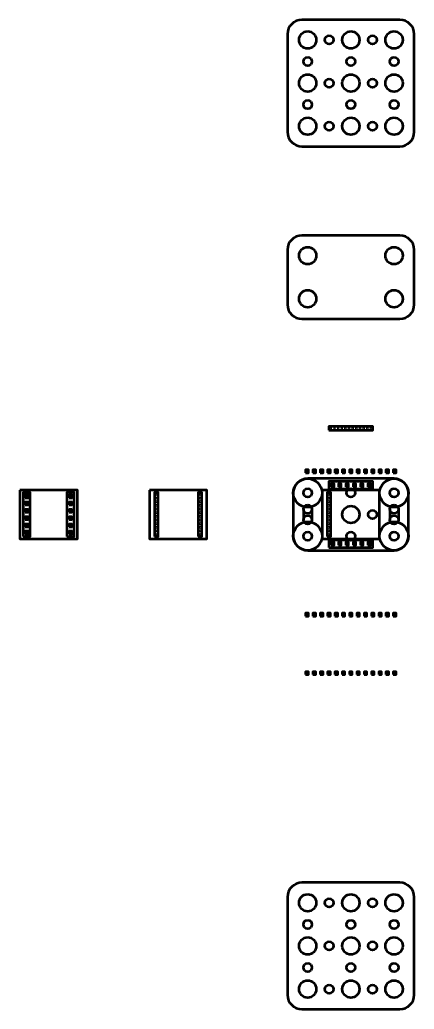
# Model space of a CAD drawing. Header units: centimetres. Extents: x -51.5 to -7.9, y -27.2 to 7.2.
# Drawn here: x -51.5 to -37.8, y -27.2 to 7.2 of the extents above; entities that cross this region are included whole.
import ezdxf

# ---------------------------------------------------------------- set-up
doc = ezdxf.new("R2010")
doc.units = ezdxf.units.CM
doc.header["$MEASUREMENT"] = 0
doc.layers.add('Layer 1', color=7, linetype='Continuous')

msp = doc.modelspace()

# ---------------------------------------------------------------- linework, layer by layer
at = {"layer": 'Layer 1', "lineweight": 53}
for points in [[(-40.762, -7.0635), (-39.238, -7.0635), (-39.238, -6.9365), (-40.762, -6.9365), (-40.762, -7.0635)], [(-41.57401, -8.55001), (-41.47401, -8.55001), (-41.47401, -8.45001), (-41.57401, -8.45001), (-41.57401, -8.55001)], [(-41.32001, -8.55001), (-41.22001, -8.55001), (-41.22001, -8.45001), (-41.32001, -8.45001), (-41.32001, -8.55001)], [(-41.06601, -8.55001), (-40.96601, -8.55001), (-40.96601, -8.45001), (-41.06601, -8.45001), (-41.06601, -8.55001)], [(-40.81201, -8.55001), (-40.71201, -8.55001), (-40.71201, -8.45001), (-40.81201, -8.45001), (-40.81201, -8.55001)], [(-40.55801, -8.55001), (-40.45801, -8.55001), (-40.45801, -8.45001), (-40.55801, -8.45001), (-40.55801, -8.55001)], [(-40.30401, -8.55001), (-40.20401, -8.55001), (-40.20401, -8.45001), (-40.30401, -8.45001), (-40.30401, -8.55001)], [(-40.05001, -8.55001), (-39.95001, -8.55001), (-39.95001, -8.45001), (-40.05001, -8.45001), (-40.05001, -8.55001)], [(-39.79601, -8.55001), (-39.69601, -8.55001), (-39.69601, -8.45001), (-39.79601, -8.45001), (-39.79601, -8.55001)], [(-39.54201, -8.55001), (-39.44201, -8.55001), (-39.44201, -8.45001), (-39.54201, -8.45001), (-39.54201, -8.55001)], [(-39.28801, -8.55001), (-39.18801, -8.55001), (-39.18801, -8.45001), (-39.28801, -8.45001), (-39.28801, -8.55001)], [(-39.03401, -8.55001), (-38.93401, -8.55001), (-38.93401, -8.45001), (-39.03401, -8.45001), (-39.03401, -8.55001)], [(-38.78001, -8.55001), (-38.68001, -8.55001), (-38.68001, -8.45001), (-38.78001, -8.45001), (-38.78001, -8.55001)], [(-38.52601, -8.55001), (-38.42601, -8.55001), (-38.42601, -8.45001), (-38.52601, -8.45001), (-38.52601, -8.55001)], [(-40.762, -9.111), (-39.238, -9.111), (-39.238, -8.857), (-40.762, -8.857), (-40.762, -9.111)], [(-40.685, -9.03401), (-40.585, -9.03401), (-40.585, -8.93401), (-40.685, -8.93401), (-40.685, -9.03401)], [(-40.431, -9.03401), (-40.331, -9.03401), (-40.331, -8.93401), (-40.431, -8.93401), (-40.431, -9.03401)], [(-40.177, -9.03401), (-40.077, -9.03401), (-40.077, -8.93401), (-40.177, -8.93401), (-40.177, -9.03401)], [(-39.923, -9.03401), (-39.823, -9.03401), (-39.823, -8.93401), (-39.923, -8.93401), (-39.923, -9.03401)], [(-39.669, -9.03401), (-39.569, -9.03401), (-39.569, -8.93401), (-39.669, -8.93401), (-39.669, -9.03401)], [(-39.415, -9.03401), (-39.315, -9.03401), (-39.315, -8.93401), (-39.415, -8.93401), (-39.415, -9.03401)], [(-40.762, -11.143), (-39.238, -11.143), (-39.238, -10.889), (-40.762, -10.889), (-40.762, -11.143)], [(-40.685, -11.06601), (-40.585, -11.06601), (-40.585, -10.96601), (-40.685, -10.96601), (-40.685, -11.06601)], [(-40.431, -11.06601), (-40.331, -11.06601), (-40.331, -10.96601), (-40.431, -10.96601), (-40.431, -11.06601)], [(-40.177, -11.06601), (-40.077, -11.06601), (-40.077, -10.96601), (-40.177, -10.96601), (-40.177, -11.06601)], [(-39.923, -11.06601), (-39.823, -11.06601), (-39.823, -10.96601), (-39.923, -10.96601), (-39.923, -11.06601)], [(-39.669, -11.06601), (-39.569, -11.06601), (-39.569, -10.96601), (-39.669, -10.96601), (-39.669, -11.06601)], [(-39.415, -11.06601), (-39.315, -11.06601), (-39.315, -10.96601), (-39.415, -10.96601), (-39.415, -11.06601)], [(-41.57401, -13.534), (-41.47401, -13.534), (-41.47401, -13.434), (-41.57401, -13.434), (-41.57401, -13.534)], [(-41.32001, -13.534), (-41.22001, -13.534), (-41.22001, -13.434), (-41.32001, -13.434), (-41.32001, -13.534)], [(-41.06601, -13.534), (-40.96601, -13.534), (-40.96601, -13.434), (-41.06601, -13.434), (-41.06601, -13.534)], [(-40.81201, -13.534), (-40.71201, -13.534), (-40.71201, -13.434), (-40.81201, -13.434), (-40.81201, -13.534)], [(-40.55801, -13.534), (-40.45801, -13.534), (-40.45801, -13.434), (-40.55801, -13.434), (-40.55801, -13.534)], [(-40.30401, -13.534), (-40.20401, -13.534), (-40.20401, -13.434), (-40.30401, -13.434), (-40.30401, -13.534)], [(-40.05001, -13.534), (-39.95001, -13.534), (-39.95001, -13.434), (-40.05001, -13.434), (-40.05001, -13.534)], [(-39.79601, -13.534), (-39.69601, -13.534), (-39.69601, -13.434), (-39.79601, -13.434), (-39.79601, -13.534)], [(-39.54201, -13.534), (-39.44201, -13.534), (-39.44201, -13.434), (-39.54201, -13.434), (-39.54201, -13.534)], [(-39.28801, -13.534), (-39.18801, -13.534), (-39.18801, -13.434), (-39.28801, -13.434), (-39.28801, -13.534)], [(-39.03401, -13.534), (-38.93401, -13.534), (-38.93401, -13.434), (-39.03401, -13.434), (-39.03401, -13.534)], [(-38.78001, -13.534), (-38.68001, -13.534), (-38.68001, -13.434), (-38.78001, -13.434), (-38.78001, -13.534)], [(-38.52601, -13.534), (-38.42601, -13.534), (-38.42601, -13.434), (-38.52601, -13.434), (-38.52601, -13.534)], [(-41.57401, -15.566), (-41.47401, -15.566), (-41.47401, -15.466), (-41.57401, -15.466), (-41.57401, -15.566)], [(-41.32001, -15.566), (-41.22001, -15.566), (-41.22001, -15.466), (-41.32001, -15.466), (-41.32001, -15.566)], [(-41.06601, -15.566), (-40.96601, -15.566), (-40.96601, -15.466), (-41.06601, -15.466), (-41.06601, -15.566)], [(-40.81201, -15.566), (-40.71201, -15.566), (-40.71201, -15.466), (-40.81201, -15.466), (-40.81201, -15.566)], [(-40.55801, -15.566), (-40.45801, -15.566), (-40.45801, -15.466), (-40.55801, -15.466), (-40.55801, -15.566)], [(-40.30401, -15.566), (-40.20401, -15.566), (-40.20401, -15.466), (-40.30401, -15.466), (-40.30401, -15.566)], [(-40.05001, -15.566), (-39.95001, -15.566), (-39.95001, -15.466), (-40.05001, -15.466), (-40.05001, -15.566)], [(-39.79601, -15.566), (-39.69601, -15.566), (-39.69601, -15.466), (-39.79601, -15.466), (-39.79601, -15.566)], [(-39.54201, -15.566), (-39.44201, -15.566), (-39.44201, -15.466), (-39.54201, -15.466), (-39.54201, -15.566)], [(-39.28801, -15.566), (-39.18801, -15.566), (-39.18801, -15.466), (-39.28801, -15.466), (-39.28801, -15.566)], [(-39.03401, -15.566), (-38.93401, -15.566), (-38.93401, -15.466), (-39.03401, -15.466), (-39.03401, -15.566)], [(-38.78001, -15.566), (-38.68001, -15.566), (-38.68001, -15.466), (-38.78001, -15.466), (-38.78001, -15.566)], [(-38.52601, -15.566), (-38.42601, -15.566), (-38.42601, -15.466), (-38.52601, -15.466), (-38.52601, -15.566)]]:
    msp.add_lwpolyline(points, close=True, dxfattribs=at)
at = {"layer": 'Layer 1', "lineweight": 18}
for points in [[(-40.7235, -7.02501), (-40.6735, -7.02501), (-40.6735, -6.97501), (-40.7235, -6.97501), (-40.7235, -7.02501)], [(-40.5965, -7.02501), (-40.5465, -7.02501), (-40.5465, -6.97501), (-40.5965, -6.97501), (-40.5965, -7.02501)], [(-40.4695, -7.02501), (-40.4195, -7.02501), (-40.4195, -6.97501), (-40.4695, -6.97501), (-40.4695, -7.02501)], [(-40.3425, -7.02501), (-40.2925, -7.02501), (-40.2925, -6.97501), (-40.3425, -6.97501), (-40.3425, -7.02501)], [(-40.2155, -7.02501), (-40.1655, -7.02501), (-40.1655, -6.97501), (-40.2155, -6.97501), (-40.2155, -7.02501)], [(-40.0885, -7.02501), (-40.0385, -7.02501), (-40.0385, -6.97501), (-40.0885, -6.97501), (-40.0885, -7.02501)], [(-39.9615, -7.02501), (-39.9115, -7.02501), (-39.9115, -6.97501), (-39.9615, -6.97501), (-39.9615, -7.02501)], [(-39.8345, -7.02501), (-39.7845, -7.02501), (-39.7845, -6.97501), (-39.8345, -6.97501), (-39.8345, -7.02501)], [(-39.7075, -7.02501), (-39.6575, -7.02501), (-39.6575, -6.97501), (-39.7075, -6.97501), (-39.7075, -7.02501)], [(-39.5805, -7.02501), (-39.5305, -7.02501), (-39.5305, -6.97501), (-39.5805, -6.97501), (-39.5805, -7.02501)], [(-39.4535, -7.02501), (-39.4035, -7.02501), (-39.4035, -6.97501), (-39.4535, -6.97501), (-39.4535, -7.02501)], [(-39.3265, -7.02501), (-39.2765, -7.02501), (-39.2765, -6.97501), (-39.3265, -6.97501), (-39.3265, -7.02501)]]:
    msp.add_lwpolyline(points, close=True, dxfattribs=at)
at = {"layer": 'Layer 1', "color": 4, "lineweight": 53}
for centre, major_axis in [((-41.49999, 6.49999), (0, 0.30001)), ((-40.75, 6.5), (0, 0.15)), ((-39.99999, 6.49999), (0, 0.30001)), ((-39.25, 6.5), (0, 0.15)), ((-38.49999, 6.49999), (0, 0.30001)), ((-41.5, 5.75), (0, 0.15)), ((-40, 5.75), (0, 0.15)), ((-38.5, 5.75), (0, 0.15)), ((-41.49999, 4.99999), (0, 0.30001)), ((-39.99999, 4.99999), (0, 0.30001)), ((-38.49999, 4.99999), (0, 0.30001)), ((-40.75, 5), (0, 0.15)), ((-39.25, 5), (0, 0.15)), ((-41.5, 4.25), (0, 0.15)), ((-40, 4.25), (0, 0.15)), ((-38.5, 4.25), (0, 0.15)), ((-41.49999, 3.49999), (0, 0.30001)), ((-39.99999, 3.49999), (0, 0.30001)), ((-38.49999, 3.49999), (0, 0.30001)), ((-40.75, 3.5), (0, 0.15)), ((-39.25, 3.5), (0, 0.15)), ((-41.49999, -1.00001), (0, 0.30001)), ((-38.49999, -1.00001), (0, 0.30001)), ((-41.49999, -2.50001), (0, 0.30001)), ((-38.49999, -2.50001), (0, 0.30001)), ((-41.49999, -9.25001), (0, 0.50001)), ((-38.49999, -9.25001), (0, 0.50001)), ((-41.5, -9.25), (0, 0.15)), ((-40, -9.25), (0, 0.15)), ((-38.5, -9.25), (0, 0.15)), ((-41.5, -9.8125), (0, 0.15)), ((-39.99999, -10.00001), (0, 0.30001)), ((-39.25, -10), (0, 0.15)), ((-38.5, -9.8125), (0, 0.15)), ((-41.49999, -10.75001), (0, 0.50001)), ((-41.5, -10.1875), (0, 0.15)), ((-38.49999, -10.75001), (0, 0.50001)), ((-38.5, -10.1875), (0, 0.15)), ((-41.5, -10.75), (0, 0.15)), ((-40, -10.75), (0, 0.15)), ((-38.5, -10.75), (0, 0.15)), ((-41.49999, -23.50001), (0, 0.30001)), ((-40.75, -23.5), (0, 0.15)), ((-39.99999, -23.50001), (0, 0.30001)), ((-39.25, -23.5), (0, 0.15)), ((-38.49999, -23.50001), (0, 0.30001)), ((-41.5, -24.25), (0, 0.15)), ((-40, -24.25), (0, 0.15)), ((-38.5, -24.25), (0, 0.15)), ((-41.49999, -25.00001), (0, 0.30001)), ((-39.99999, -25.00001), (0, 0.30001)), ((-38.49999, -25.00001), (0, 0.30001)), ((-40.75, -25), (0, 0.15)), ((-39.25, -25), (0, 0.15)), ((-41.5, -25.75), (0, 0.15)), ((-40, -25.75), (0, 0.15)), ((-38.5, -25.75), (0, 0.15)), ((-41.49999, -26.50001), (0, 0.30001)), ((-40.75, -26.5), (0, 0.15)), ((-39.99999, -26.50001), (0, 0.30001)), ((-39.25, -26.5), (0, 0.15)), ((-38.49999, -26.50001), (0, 0.30001))]:
    msp.add_ellipse(centre, major_axis=major_axis, ratio=1, dxfattribs=at)
for points in [[(-42.2, 3.3), (-42.2, 3.3), (-42.2, 6.7), (-42.2, 6.7), (-42.2, 6.7), (-42.2, 6.97614), (-41.97614, 7.2), (-41.7, 7.2), (-41.7, 7.2), (-41.7, 7.2), (-38.3, 7.2), (-38.3, 7.2), (-38.3, 7.2), (-38.02386, 7.2), (-37.8, 6.97614), (-37.8, 6.7), (-37.8, 6.7), (-37.8, 6.7), (-37.8, 3.3), (-37.8, 3.3), (-37.8, 3.3), (-37.8, 3.02386), (-38.02386, 2.8), (-38.3, 2.8), (-38.3, 2.8), (-38.3, 2.8), (-41.7, 2.8), (-41.7, 2.8), (-41.7, 2.8), (-41.97614, 2.8), (-42.2, 3.02386), (-42.2, 3.3)], [(-42.2, -2.7), (-42.2, -2.7), (-42.2, -0.8), (-42.2, -0.8), (-42.2, -0.8), (-42.2, -0.52386), (-41.97614, -0.3), (-41.7, -0.3), (-41.7, -0.3), (-41.7, -0.3), (-38.3, -0.3), (-38.3, -0.3), (-38.3, -0.3), (-38.02386, -0.3), (-37.8, -0.52386), (-37.8, -0.8), (-37.8, -0.8), (-37.8, -0.8), (-37.8, -2.7), (-37.8, -2.7), (-37.8, -2.7), (-37.8, -2.97614), (-38.02386, -3.2), (-38.3, -3.2), (-38.3, -3.2), (-38.3, -3.2), (-41.7, -3.2), (-41.7, -3.2), (-41.7, -3.2), (-41.97614, -3.2), (-42.2, -2.97614), (-42.2, -2.7)], [(-42, -10.75), (-42, -10.75), (-42, -9.25), (-42, -9.25), (-42, -9.25), (-42, -8.97386), (-41.77614, -8.75), (-41.5, -8.75), (-41.5, -8.75), (-41.5, -8.75), (-38.5, -8.75), (-38.5, -8.75), (-38.5, -8.75), (-38.22386, -8.75), (-38, -8.97386), (-38, -9.25), (-38, -9.25), (-38, -9.25), (-38, -10.75), (-38, -10.75), (-38, -10.75), (-38, -11.02614), (-38.22386, -11.25), (-38.5, -11.25), (-38.5, -11.25), (-38.5, -11.25), (-41.5, -11.25), (-41.5, -11.25), (-41.5, -11.25), (-41.77614, -11.25), (-42, -11.02614), (-42, -10.75)], [(-42.2, -26.7), (-42.2, -26.7), (-42.2, -23.3), (-42.2, -23.3), (-42.2, -23.3), (-42.2, -23.02386), (-41.97614, -22.8), (-41.7, -22.8), (-41.7, -22.8), (-41.7, -22.8), (-38.3, -22.8), (-38.3, -22.8), (-38.3, -22.8), (-38.02386, -22.8), (-37.8, -23.02386), (-37.8, -23.3), (-37.8, -23.3), (-37.8, -23.3), (-37.8, -26.7), (-37.8, -26.7), (-37.8, -26.7), (-37.8, -26.97614), (-38.02386, -27.2), (-38.3, -27.2), (-38.3, -27.2), (-38.3, -27.2), (-41.7, -27.2), (-41.7, -27.2), (-41.7, -27.2), (-41.97614, -27.2), (-42.2, -26.97614), (-42.2, -26.7)]]:
    msp.add_open_spline(points, degree=3, knots=[0, 0, 0, 0, 0.11111111, 0.11111111, 0.11111111, 0.11111111, 0.22222222, 0.22222222, 0.22222222, 0.22222222, 0.33333333, 0.33333333, 0.33333333, 0.33333333, 0.44444444, 0.44444444, 0.44444444, 0.44444444, 0.55555556, 0.55555556, 0.55555556, 0.55555556, 0.66666667, 0.66666667, 0.66666667, 0.66666667, 0.77777778, 0.77777778, 0.77777778, 0.77777778, 1, 1, 1, 1], dxfattribs=at)
at = {"layer": 'Layer 1', "lineweight": 53}
for points in [[(-51.50001, -9.15), (-51.50001, -9.15), (-49.49999, -9.15), (-49.49999, -9.15), (-49.49999, -9.15), (-49.49999, -9.15), (-49.49999, -10.85), (-49.49999, -10.85), (-49.49999, -10.85), (-49.49999, -10.85), (-51.50001, -10.85), (-51.50001, -10.85), (-51.50001, -10.85), (-51.50001, -10.85), (-51.50001, -9.15), (-51.50001, -9.15)], [(-51.389, -10.762), (-51.389, -10.762), (-51.389, -9.238), (-51.389, -9.238), (-51.389, -9.238), (-51.389, -9.238), (-51.135, -9.238), (-51.135, -9.238), (-51.135, -9.238), (-51.135, -9.238), (-51.135, -10.762), (-51.135, -10.762), (-51.135, -10.762), (-51.135, -10.762), (-51.389, -10.762), (-51.389, -10.762)], [(-49.865, -10.762), (-49.865, -10.762), (-49.865, -9.238), (-49.865, -9.238), (-49.865, -9.238), (-49.865, -9.238), (-49.611, -9.238), (-49.611, -9.238), (-49.611, -9.238), (-49.611, -9.238), (-49.611, -10.762), (-49.611, -10.762), (-49.611, -10.762), (-49.611, -10.762), (-49.865, -10.762), (-49.865, -10.762)], [(-47.00001, -9.15), (-47.00001, -9.15), (-44.99999, -9.15), (-44.99999, -9.15), (-44.99999, -9.15), (-44.99999, -9.15), (-44.99999, -10.85), (-44.99999, -10.85), (-44.99999, -10.85), (-44.99999, -10.85), (-47.00001, -10.85), (-47.00001, -10.85), (-47.00001, -10.85), (-47.00001, -10.85), (-47.00001, -9.15), (-47.00001, -9.15)], [(-46.8255, -10.762), (-46.8255, -10.762), (-46.8255, -9.238), (-46.8255, -9.238), (-46.8255, -9.238), (-46.8255, -9.238), (-46.6985, -9.238), (-46.6985, -9.238), (-46.6985, -9.238), (-46.6985, -9.238), (-46.6985, -10.762), (-46.6985, -10.762), (-46.6985, -10.762), (-46.6985, -10.762), (-46.8255, -10.762), (-46.8255, -10.762)], [(-45.3015, -10.762), (-45.3015, -10.762), (-45.3015, -9.238), (-45.3015, -9.238), (-45.3015, -9.238), (-45.3015, -9.238), (-45.1745, -9.238), (-45.1745, -9.238), (-45.1745, -9.238), (-45.1745, -9.238), (-45.1745, -10.762), (-45.1745, -10.762), (-45.1745, -10.762), (-45.1745, -10.762), (-45.3015, -10.762), (-45.3015, -10.762)], [(-41.00001, -9.15), (-41.00001, -9.15), (-38.99999, -9.15), (-38.99999, -9.15), (-38.99999, -9.15), (-38.99999, -9.15), (-38.99999, -10.85), (-38.99999, -10.85), (-38.99999, -10.85), (-38.99999, -10.85), (-41.00001, -10.85), (-41.00001, -10.85), (-41.00001, -10.85), (-41.00001, -10.85), (-41.00001, -9.15), (-41.00001, -9.15)], [(-40.8255, -10.762), (-40.8255, -10.762), (-40.8255, -9.238), (-40.8255, -9.238), (-40.8255, -9.238), (-40.8255, -9.238), (-40.6985, -9.238), (-40.6985, -9.238), (-40.6985, -9.238), (-40.6985, -9.238), (-40.6985, -10.762), (-40.6985, -10.762), (-40.6985, -10.762), (-40.6985, -10.762), (-40.8255, -10.762), (-40.8255, -10.762)], [(-51.31199, -9.415), (-51.31199, -9.415), (-51.31199, -9.315), (-51.31199, -9.315), (-51.31199, -9.315), (-51.31199, -9.315), (-51.21199, -9.315), (-51.21199, -9.315), (-51.21199, -9.315), (-51.21199, -9.315), (-51.21199, -9.415), (-51.21199, -9.415), (-51.21199, -9.415), (-51.21199, -9.415), (-51.31199, -9.415), (-51.31199, -9.415)], [(-51.31199, -9.669), (-51.31199, -9.669), (-51.31199, -9.569), (-51.31199, -9.569), (-51.31199, -9.569), (-51.31199, -9.569), (-51.21199, -9.569), (-51.21199, -9.569), (-51.21199, -9.569), (-51.21199, -9.569), (-51.21199, -9.669), (-51.21199, -9.669), (-51.21199, -9.669), (-51.21199, -9.669), (-51.31199, -9.669), (-51.31199, -9.669)], [(-49.78799, -9.415), (-49.78799, -9.415), (-49.78799, -9.315), (-49.78799, -9.315), (-49.78799, -9.315), (-49.78799, -9.315), (-49.68799, -9.315), (-49.68799, -9.315), (-49.68799, -9.315), (-49.68799, -9.315), (-49.68799, -9.415), (-49.68799, -9.415), (-49.68799, -9.415), (-49.68799, -9.415), (-49.78799, -9.415), (-49.78799, -9.415)], [(-49.78799, -9.669), (-49.78799, -9.669), (-49.78799, -9.569), (-49.78799, -9.569), (-49.78799, -9.569), (-49.78799, -9.569), (-49.68799, -9.569), (-49.68799, -9.569), (-49.68799, -9.569), (-49.68799, -9.569), (-49.68799, -9.669), (-49.68799, -9.669), (-49.68799, -9.669), (-49.68799, -9.669), (-49.78799, -9.669), (-49.78799, -9.669)], [(-51.31199, -9.923), (-51.31199, -9.923), (-51.31199, -9.823), (-51.31199, -9.823), (-51.31199, -9.823), (-51.31199, -9.823), (-51.21199, -9.823), (-51.21199, -9.823), (-51.21199, -9.823), (-51.21199, -9.823), (-51.21199, -9.923), (-51.21199, -9.923), (-51.21199, -9.923), (-51.21199, -9.923), (-51.31199, -9.923), (-51.31199, -9.923)], [(-49.78799, -9.923), (-49.78799, -9.923), (-49.78799, -9.823), (-49.78799, -9.823), (-49.78799, -9.823), (-49.78799, -9.823), (-49.68799, -9.823), (-49.68799, -9.823), (-49.68799, -9.823), (-49.68799, -9.823), (-49.68799, -9.923), (-49.68799, -9.923), (-49.68799, -9.923), (-49.68799, -9.923), (-49.78799, -9.923), (-49.78799, -9.923)], [(-51.31199, -10.177), (-51.31199, -10.177), (-51.31199, -10.077), (-51.31199, -10.077), (-51.31199, -10.077), (-51.31199, -10.077), (-51.21199, -10.077), (-51.21199, -10.077), (-51.21199, -10.077), (-51.21199, -10.077), (-51.21199, -10.177), (-51.21199, -10.177), (-51.21199, -10.177), (-51.21199, -10.177), (-51.31199, -10.177), (-51.31199, -10.177)], [(-49.78799, -10.177), (-49.78799, -10.177), (-49.78799, -10.077), (-49.78799, -10.077), (-49.78799, -10.077), (-49.78799, -10.077), (-49.68799, -10.077), (-49.68799, -10.077), (-49.68799, -10.077), (-49.68799, -10.077), (-49.68799, -10.177), (-49.68799, -10.177), (-49.68799, -10.177), (-49.68799, -10.177), (-49.78799, -10.177), (-49.78799, -10.177)], [(-51.31199, -10.431), (-51.31199, -10.431), (-51.31199, -10.331), (-51.31199, -10.331), (-51.31199, -10.331), (-51.31199, -10.331), (-51.21199, -10.331), (-51.21199, -10.331), (-51.21199, -10.331), (-51.21199, -10.331), (-51.21199, -10.431), (-51.21199, -10.431), (-51.21199, -10.431), (-51.21199, -10.431), (-51.31199, -10.431), (-51.31199, -10.431)], [(-51.31199, -10.685), (-51.31199, -10.685), (-51.31199, -10.585), (-51.31199, -10.585), (-51.31199, -10.585), (-51.31199, -10.585), (-51.21199, -10.585), (-51.21199, -10.585), (-51.21199, -10.585), (-51.21199, -10.585), (-51.21199, -10.685), (-51.21199, -10.685), (-51.21199, -10.685), (-51.21199, -10.685), (-51.31199, -10.685), (-51.31199, -10.685)], [(-49.78799, -10.431), (-49.78799, -10.431), (-49.78799, -10.331), (-49.78799, -10.331), (-49.78799, -10.331), (-49.78799, -10.331), (-49.68799, -10.331), (-49.68799, -10.331), (-49.68799, -10.331), (-49.68799, -10.331), (-49.68799, -10.431), (-49.68799, -10.431), (-49.68799, -10.431), (-49.68799, -10.431), (-49.78799, -10.431), (-49.78799, -10.431)], [(-49.78799, -10.685), (-49.78799, -10.685), (-49.78799, -10.585), (-49.78799, -10.585), (-49.78799, -10.585), (-49.78799, -10.585), (-49.68799, -10.585), (-49.68799, -10.585), (-49.68799, -10.585), (-49.68799, -10.585), (-49.68799, -10.685), (-49.68799, -10.685), (-49.68799, -10.685), (-49.68799, -10.685), (-49.78799, -10.685), (-49.78799, -10.685)]]:
    msp.add_open_spline(points, degree=3, knots=[0, 0, 0, 0, 0.2, 0.2, 0.2, 0.2, 0.4, 0.4, 0.4, 0.4, 0.6, 0.6, 0.6, 0.6, 1, 1, 1, 1], dxfattribs=at)
at = {"layer": 'Layer 1', "lineweight": 18}
for points in [[(-46.78699, -9.3265), (-46.78699, -9.3265), (-46.78699, -9.2765), (-46.78699, -9.2765), (-46.78699, -9.2765), (-46.78699, -9.2765), (-46.73699, -9.2765), (-46.73699, -9.2765), (-46.73699, -9.2765), (-46.73699, -9.2765), (-46.73699, -9.3265), (-46.73699, -9.3265), (-46.73699, -9.3265), (-46.73699, -9.3265), (-46.78699, -9.3265), (-46.78699, -9.3265)], [(-45.26299, -9.3265), (-45.26299, -9.3265), (-45.26299, -9.2765), (-45.26299, -9.2765), (-45.26299, -9.2765), (-45.26299, -9.2765), (-45.21299, -9.2765), (-45.21299, -9.2765), (-45.21299, -9.2765), (-45.21299, -9.2765), (-45.21299, -9.3265), (-45.21299, -9.3265), (-45.21299, -9.3265), (-45.21299, -9.3265), (-45.26299, -9.3265), (-45.26299, -9.3265)], [(-40.78699, -9.3265), (-40.78699, -9.3265), (-40.78699, -9.2765), (-40.78699, -9.2765), (-40.78699, -9.2765), (-40.78699, -9.2765), (-40.73699, -9.2765), (-40.73699, -9.2765), (-40.73699, -9.2765), (-40.73699, -9.2765), (-40.73699, -9.3265), (-40.73699, -9.3265), (-40.73699, -9.3265), (-40.73699, -9.3265), (-40.78699, -9.3265), (-40.78699, -9.3265)], [(-46.78699, -9.4535), (-46.78699, -9.4535), (-46.78699, -9.4035), (-46.78699, -9.4035), (-46.78699, -9.4035), (-46.78699, -9.4035), (-46.73699, -9.4035), (-46.73699, -9.4035), (-46.73699, -9.4035), (-46.73699, -9.4035), (-46.73699, -9.4535), (-46.73699, -9.4535), (-46.73699, -9.4535), (-46.73699, -9.4535), (-46.78699, -9.4535), (-46.78699, -9.4535)], [(-46.78699, -9.5805), (-46.78699, -9.5805), (-46.78699, -9.5305), (-46.78699, -9.5305), (-46.78699, -9.5305), (-46.78699, -9.5305), (-46.73699, -9.5305), (-46.73699, -9.5305), (-46.73699, -9.5305), (-46.73699, -9.5305), (-46.73699, -9.5805), (-46.73699, -9.5805), (-46.73699, -9.5805), (-46.73699, -9.5805), (-46.78699, -9.5805), (-46.78699, -9.5805)], [(-45.26299, -9.4535), (-45.26299, -9.4535), (-45.26299, -9.4035), (-45.26299, -9.4035), (-45.26299, -9.4035), (-45.26299, -9.4035), (-45.21299, -9.4035), (-45.21299, -9.4035), (-45.21299, -9.4035), (-45.21299, -9.4035), (-45.21299, -9.4535), (-45.21299, -9.4535), (-45.21299, -9.4535), (-45.21299, -9.4535), (-45.26299, -9.4535), (-45.26299, -9.4535)], [(-45.26299, -9.5805), (-45.26299, -9.5805), (-45.26299, -9.5305), (-45.26299, -9.5305), (-45.26299, -9.5305), (-45.26299, -9.5305), (-45.21299, -9.5305), (-45.21299, -9.5305), (-45.21299, -9.5305), (-45.21299, -9.5305), (-45.21299, -9.5805), (-45.21299, -9.5805), (-45.21299, -9.5805), (-45.21299, -9.5805), (-45.26299, -9.5805), (-45.26299, -9.5805)], [(-40.78699, -9.4535), (-40.78699, -9.4535), (-40.78699, -9.4035), (-40.78699, -9.4035), (-40.78699, -9.4035), (-40.78699, -9.4035), (-40.73699, -9.4035), (-40.73699, -9.4035), (-40.73699, -9.4035), (-40.73699, -9.4035), (-40.73699, -9.4535), (-40.73699, -9.4535), (-40.73699, -9.4535), (-40.73699, -9.4535), (-40.78699, -9.4535), (-40.78699, -9.4535)], [(-40.78699, -9.5805), (-40.78699, -9.5805), (-40.78699, -9.5305), (-40.78699, -9.5305), (-40.78699, -9.5305), (-40.78699, -9.5305), (-40.73699, -9.5305), (-40.73699, -9.5305), (-40.73699, -9.5305), (-40.73699, -9.5305), (-40.73699, -9.5805), (-40.73699, -9.5805), (-40.73699, -9.5805), (-40.73699, -9.5805), (-40.78699, -9.5805), (-40.78699, -9.5805)], [(-46.78699, -9.7075), (-46.78699, -9.7075), (-46.78699, -9.6575), (-46.78699, -9.6575), (-46.78699, -9.6575), (-46.78699, -9.6575), (-46.73699, -9.6575), (-46.73699, -9.6575), (-46.73699, -9.6575), (-46.73699, -9.6575), (-46.73699, -9.7075), (-46.73699, -9.7075), (-46.73699, -9.7075), (-46.73699, -9.7075), (-46.78699, -9.7075), (-46.78699, -9.7075)], [(-46.78699, -9.8345), (-46.78699, -9.8345), (-46.78699, -9.7845), (-46.78699, -9.7845), (-46.78699, -9.7845), (-46.78699, -9.7845), (-46.73699, -9.7845), (-46.73699, -9.7845), (-46.73699, -9.7845), (-46.73699, -9.7845), (-46.73699, -9.8345), (-46.73699, -9.8345), (-46.73699, -9.8345), (-46.73699, -9.8345), (-46.78699, -9.8345), (-46.78699, -9.8345)], [(-46.78699, -9.9615), (-46.78699, -9.9615), (-46.78699, -9.9115), (-46.78699, -9.9115), (-46.78699, -9.9115), (-46.78699, -9.9115), (-46.73699, -9.9115), (-46.73699, -9.9115), (-46.73699, -9.9115), (-46.73699, -9.9115), (-46.73699, -9.9615), (-46.73699, -9.9615), (-46.73699, -9.9615), (-46.73699, -9.9615), (-46.78699, -9.9615), (-46.78699, -9.9615)], [(-45.26299, -9.7075), (-45.26299, -9.7075), (-45.26299, -9.6575), (-45.26299, -9.6575), (-45.26299, -9.6575), (-45.26299, -9.6575), (-45.21299, -9.6575), (-45.21299, -9.6575), (-45.21299, -9.6575), (-45.21299, -9.6575), (-45.21299, -9.7075), (-45.21299, -9.7075), (-45.21299, -9.7075), (-45.21299, -9.7075), (-45.26299, -9.7075), (-45.26299, -9.7075)], [(-45.26299, -9.8345), (-45.26299, -9.8345), (-45.26299, -9.7845), (-45.26299, -9.7845), (-45.26299, -9.7845), (-45.26299, -9.7845), (-45.21299, -9.7845), (-45.21299, -9.7845), (-45.21299, -9.7845), (-45.21299, -9.7845), (-45.21299, -9.8345), (-45.21299, -9.8345), (-45.21299, -9.8345), (-45.21299, -9.8345), (-45.26299, -9.8345), (-45.26299, -9.8345)], [(-45.26299, -9.9615), (-45.26299, -9.9615), (-45.26299, -9.9115), (-45.26299, -9.9115), (-45.26299, -9.9115), (-45.26299, -9.9115), (-45.21299, -9.9115), (-45.21299, -9.9115), (-45.21299, -9.9115), (-45.21299, -9.9115), (-45.21299, -9.9615), (-45.21299, -9.9615), (-45.21299, -9.9615), (-45.21299, -9.9615), (-45.26299, -9.9615), (-45.26299, -9.9615)], [(-40.78699, -9.7075), (-40.78699, -9.7075), (-40.78699, -9.6575), (-40.78699, -9.6575), (-40.78699, -9.6575), (-40.78699, -9.6575), (-40.73699, -9.6575), (-40.73699, -9.6575), (-40.73699, -9.6575), (-40.73699, -9.6575), (-40.73699, -9.7075), (-40.73699, -9.7075), (-40.73699, -9.7075), (-40.73699, -9.7075), (-40.78699, -9.7075), (-40.78699, -9.7075)], [(-40.78699, -9.8345), (-40.78699, -9.8345), (-40.78699, -9.7845), (-40.78699, -9.7845), (-40.78699, -9.7845), (-40.78699, -9.7845), (-40.73699, -9.7845), (-40.73699, -9.7845), (-40.73699, -9.7845), (-40.73699, -9.7845), (-40.73699, -9.8345), (-40.73699, -9.8345), (-40.73699, -9.8345), (-40.73699, -9.8345), (-40.78699, -9.8345), (-40.78699, -9.8345)], [(-40.78699, -9.9615), (-40.78699, -9.9615), (-40.78699, -9.9115), (-40.78699, -9.9115), (-40.78699, -9.9115), (-40.78699, -9.9115), (-40.73699, -9.9115), (-40.73699, -9.9115), (-40.73699, -9.9115), (-40.73699, -9.9115), (-40.73699, -9.9615), (-40.73699, -9.9615), (-40.73699, -9.9615), (-40.73699, -9.9615), (-40.78699, -9.9615), (-40.78699, -9.9615)], [(-46.78699, -10.0885), (-46.78699, -10.0885), (-46.78699, -10.0385), (-46.78699, -10.0385), (-46.78699, -10.0385), (-46.78699, -10.0385), (-46.73699, -10.0385), (-46.73699, -10.0385), (-46.73699, -10.0385), (-46.73699, -10.0385), (-46.73699, -10.0885), (-46.73699, -10.0885), (-46.73699, -10.0885), (-46.73699, -10.0885), (-46.78699, -10.0885), (-46.78699, -10.0885)], [(-46.78699, -10.2155), (-46.78699, -10.2155), (-46.78699, -10.1655), (-46.78699, -10.1655), (-46.78699, -10.1655), (-46.78699, -10.1655), (-46.73699, -10.1655), (-46.73699, -10.1655), (-46.73699, -10.1655), (-46.73699, -10.1655), (-46.73699, -10.2155), (-46.73699, -10.2155), (-46.73699, -10.2155), (-46.73699, -10.2155), (-46.78699, -10.2155), (-46.78699, -10.2155)], [(-46.78699, -10.3425), (-46.78699, -10.3425), (-46.78699, -10.2925), (-46.78699, -10.2925), (-46.78699, -10.2925), (-46.78699, -10.2925), (-46.73699, -10.2925), (-46.73699, -10.2925), (-46.73699, -10.2925), (-46.73699, -10.2925), (-46.73699, -10.3425), (-46.73699, -10.3425), (-46.73699, -10.3425), (-46.73699, -10.3425), (-46.78699, -10.3425), (-46.78699, -10.3425)], [(-45.26299, -10.0885), (-45.26299, -10.0885), (-45.26299, -10.0385), (-45.26299, -10.0385), (-45.26299, -10.0385), (-45.26299, -10.0385), (-45.21299, -10.0385), (-45.21299, -10.0385), (-45.21299, -10.0385), (-45.21299, -10.0385), (-45.21299, -10.0885), (-45.21299, -10.0885), (-45.21299, -10.0885), (-45.21299, -10.0885), (-45.26299, -10.0885), (-45.26299, -10.0885)], [(-45.26299, -10.2155), (-45.26299, -10.2155), (-45.26299, -10.1655), (-45.26299, -10.1655), (-45.26299, -10.1655), (-45.26299, -10.1655), (-45.21299, -10.1655), (-45.21299, -10.1655), (-45.21299, -10.1655), (-45.21299, -10.1655), (-45.21299, -10.2155), (-45.21299, -10.2155), (-45.21299, -10.2155), (-45.21299, -10.2155), (-45.26299, -10.2155), (-45.26299, -10.2155)], [(-45.26299, -10.3425), (-45.26299, -10.3425), (-45.26299, -10.2925), (-45.26299, -10.2925), (-45.26299, -10.2925), (-45.26299, -10.2925), (-45.21299, -10.2925), (-45.21299, -10.2925), (-45.21299, -10.2925), (-45.21299, -10.2925), (-45.21299, -10.3425), (-45.21299, -10.3425), (-45.21299, -10.3425), (-45.21299, -10.3425), (-45.26299, -10.3425), (-45.26299, -10.3425)], [(-40.78699, -10.0885), (-40.78699, -10.0885), (-40.78699, -10.0385), (-40.78699, -10.0385), (-40.78699, -10.0385), (-40.78699, -10.0385), (-40.73699, -10.0385), (-40.73699, -10.0385), (-40.73699, -10.0385), (-40.73699, -10.0385), (-40.73699, -10.0885), (-40.73699, -10.0885), (-40.73699, -10.0885), (-40.73699, -10.0885), (-40.78699, -10.0885), (-40.78699, -10.0885)], [(-40.78699, -10.2155), (-40.78699, -10.2155), (-40.78699, -10.1655), (-40.78699, -10.1655), (-40.78699, -10.1655), (-40.78699, -10.1655), (-40.73699, -10.1655), (-40.73699, -10.1655), (-40.73699, -10.1655), (-40.73699, -10.1655), (-40.73699, -10.2155), (-40.73699, -10.2155), (-40.73699, -10.2155), (-40.73699, -10.2155), (-40.78699, -10.2155), (-40.78699, -10.2155)], [(-40.78699, -10.3425), (-40.78699, -10.3425), (-40.78699, -10.2925), (-40.78699, -10.2925), (-40.78699, -10.2925), (-40.78699, -10.2925), (-40.73699, -10.2925), (-40.73699, -10.2925), (-40.73699, -10.2925), (-40.73699, -10.2925), (-40.73699, -10.3425), (-40.73699, -10.3425), (-40.73699, -10.3425), (-40.73699, -10.3425), (-40.78699, -10.3425), (-40.78699, -10.3425)], [(-46.78699, -10.4695), (-46.78699, -10.4695), (-46.78699, -10.4195), (-46.78699, -10.4195), (-46.78699, -10.4195), (-46.78699, -10.4195), (-46.73699, -10.4195), (-46.73699, -10.4195), (-46.73699, -10.4195), (-46.73699, -10.4195), (-46.73699, -10.4695), (-46.73699, -10.4695), (-46.73699, -10.4695), (-46.73699, -10.4695), (-46.78699, -10.4695), (-46.78699, -10.4695)], [(-46.78699, -10.5965), (-46.78699, -10.5965), (-46.78699, -10.5465), (-46.78699, -10.5465), (-46.78699, -10.5465), (-46.78699, -10.5465), (-46.73699, -10.5465), (-46.73699, -10.5465), (-46.73699, -10.5465), (-46.73699, -10.5465), (-46.73699, -10.5965), (-46.73699, -10.5965), (-46.73699, -10.5965), (-46.73699, -10.5965), (-46.78699, -10.5965), (-46.78699, -10.5965)], [(-45.26299, -10.4695), (-45.26299, -10.4695), (-45.26299, -10.4195), (-45.26299, -10.4195), (-45.26299, -10.4195), (-45.26299, -10.4195), (-45.21299, -10.4195), (-45.21299, -10.4195), (-45.21299, -10.4195), (-45.21299, -10.4195), (-45.21299, -10.4695), (-45.21299, -10.4695), (-45.21299, -10.4695), (-45.21299, -10.4695), (-45.26299, -10.4695), (-45.26299, -10.4695)], [(-45.26299, -10.5965), (-45.26299, -10.5965), (-45.26299, -10.5465), (-45.26299, -10.5465), (-45.26299, -10.5465), (-45.26299, -10.5465), (-45.21299, -10.5465), (-45.21299, -10.5465), (-45.21299, -10.5465), (-45.21299, -10.5465), (-45.21299, -10.5965), (-45.21299, -10.5965), (-45.21299, -10.5965), (-45.21299, -10.5965), (-45.26299, -10.5965), (-45.26299, -10.5965)], [(-40.78699, -10.4695), (-40.78699, -10.4695), (-40.78699, -10.4195), (-40.78699, -10.4195), (-40.78699, -10.4195), (-40.78699, -10.4195), (-40.73699, -10.4195), (-40.73699, -10.4195), (-40.73699, -10.4195), (-40.73699, -10.4195), (-40.73699, -10.4695), (-40.73699, -10.4695), (-40.73699, -10.4695), (-40.73699, -10.4695), (-40.78699, -10.4695), (-40.78699, -10.4695)], [(-40.78699, -10.5965), (-40.78699, -10.5965), (-40.78699, -10.5465), (-40.78699, -10.5465), (-40.78699, -10.5465), (-40.78699, -10.5465), (-40.73699, -10.5465), (-40.73699, -10.5465), (-40.73699, -10.5465), (-40.73699, -10.5465), (-40.73699, -10.5965), (-40.73699, -10.5965), (-40.73699, -10.5965), (-40.73699, -10.5965), (-40.78699, -10.5965), (-40.78699, -10.5965)], [(-46.78699, -10.7235), (-46.78699, -10.7235), (-46.78699, -10.6735), (-46.78699, -10.6735), (-46.78699, -10.6735), (-46.78699, -10.6735), (-46.73699, -10.6735), (-46.73699, -10.6735), (-46.73699, -10.6735), (-46.73699, -10.6735), (-46.73699, -10.7235), (-46.73699, -10.7235), (-46.73699, -10.7235), (-46.73699, -10.7235), (-46.78699, -10.7235), (-46.78699, -10.7235)], [(-45.26299, -10.7235), (-45.26299, -10.7235), (-45.26299, -10.6735), (-45.26299, -10.6735), (-45.26299, -10.6735), (-45.26299, -10.6735), (-45.21299, -10.6735), (-45.21299, -10.6735), (-45.21299, -10.6735), (-45.21299, -10.6735), (-45.21299, -10.7235), (-45.21299, -10.7235), (-45.21299, -10.7235), (-45.21299, -10.7235), (-45.26299, -10.7235), (-45.26299, -10.7235)], [(-40.78699, -10.7235), (-40.78699, -10.7235), (-40.78699, -10.6735), (-40.78699, -10.6735), (-40.78699, -10.6735), (-40.78699, -10.6735), (-40.73699, -10.6735), (-40.73699, -10.6735), (-40.73699, -10.6735), (-40.73699, -10.6735), (-40.73699, -10.7235), (-40.73699, -10.7235), (-40.73699, -10.7235), (-40.73699, -10.7235), (-40.78699, -10.7235), (-40.78699, -10.7235)]]:
    msp.add_open_spline(points, degree=3, knots=[0, 0, 0, 0, 0.2, 0.2, 0.2, 0.2, 0.4, 0.4, 0.4, 0.4, 0.6, 0.6, 0.6, 0.6, 1, 1, 1, 1], dxfattribs=at)
at = {"layer": 'Layer 1', "color": 4, "lineweight": 53}
for points in [[(-41.65, -9.8125), (-41.65, -9.8125), (-41.65, -10.1875), (-41.65, -10.1875)], [(-41.35, -9.8125), (-41.35, -9.8125), (-41.35, -10.1875), (-41.35, -10.1875)], [(-38.65, -9.8125), (-38.65, -9.8125), (-38.65, -10.1875), (-38.65, -10.1875)], [(-38.35, -9.8125), (-38.35, -9.8125), (-38.35, -10.1875), (-38.35, -10.1875)]]:
    msp.add_open_spline(points, degree=3, dxfattribs=at)

doc.saveas('drawing.dxf')
